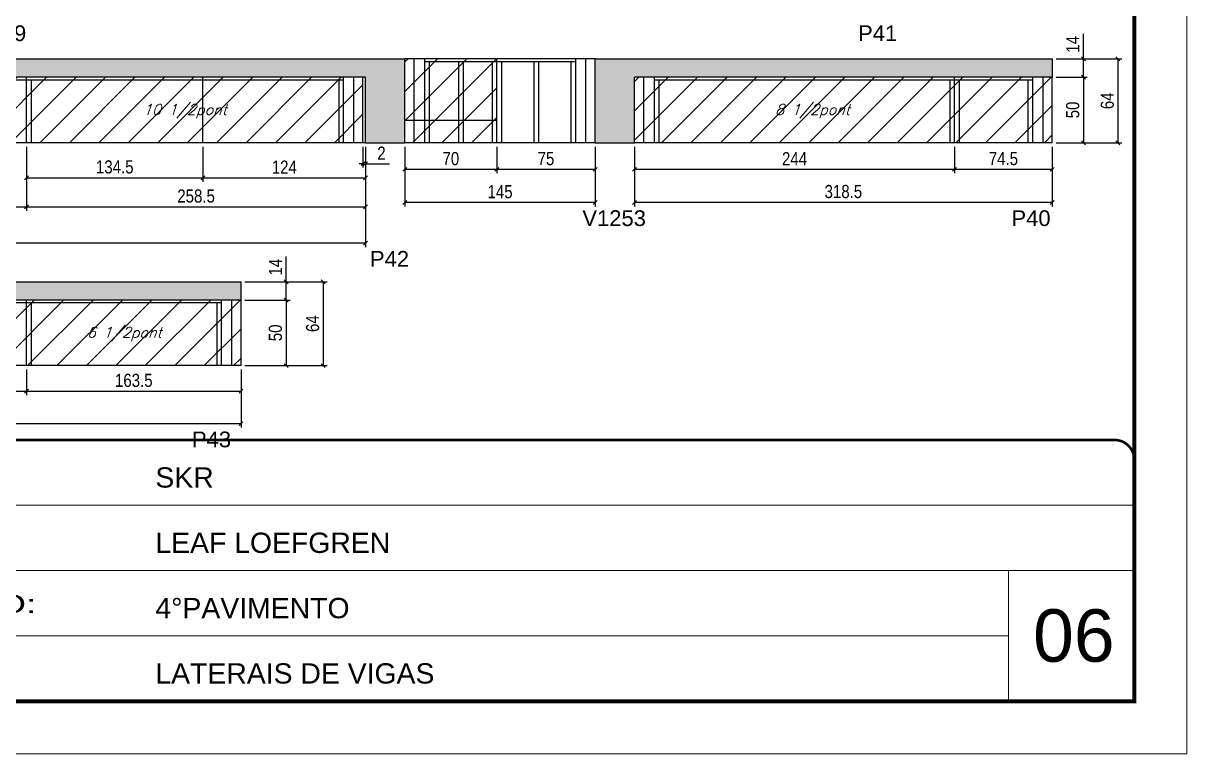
# Model space of a CAD drawing. Extents: x 3309 to 9563, y -2522 to 14608.
# Drawn here: x 5506 to 6393, y 12409 to 12966 of the extents above; entities that cross this region are included whole.
import ezdxf

# ---------------------------------------------------------------- set-up
doc = ezdxf.new("R2010")
doc.units = 0
doc.linetypes.add('CONTINUO', pattern=[0])
doc.linetypes.add('DASHED', pattern=[0.75, 0.5, -0.25])
for name, color, linetype in [('5', 5, 'Continuous'), ('COTA', 241, 'Continuous'), ('Painéis', 200, 'Continuous'), ('SARR_2.2x7', 40, 'Continuous'), ('SARR_3.5x7', 81, 'Continuous'), ('texto', 7, 'Continuous')]:
    doc.layers.add(name, color=color, linetype=linetype)
for name, color, linetype, lineweight in [('CARIMBO', 255, 'Continuous', 9), ('Folhas', 255, 'Continuous', 9), ('Hachura', 251, 'Continuous', 9), ('SARRAFO DE PRESSAO', 251, 'DASHED', 9)]:
    doc.layers.add(name, color=color, linetype=linetype, lineweight=lineweight)
doc.styles.add('ARIAL', font='arial.ttf')
doc.styles.add('COTA TECNICA', font='techl___.ttf', dxfattribs={"height": 10})
doc.styles.add('Romans', font='romans.shx')
doc.styles.get("Standard").update_dxf_attribs({"font": 'arial.ttf'})
doc.styles.add('Tecnologia', font='')
doc.styles.get('Tecnologia').set_extended_font_data('Forgotten Futurist')
doc.dimstyles.new('PAINEL', dxfattribs={"dimtxt": 10, "dimasz": 3, "dimexe": 3, "dimexo": 3, "dimgap": 3, "dimtad": 1, "dimdec": 1, "dimzin": 12, "dimdsep": 46, "dimtxsty": 'COTA TECNICA', "dimblk1": 'OBLIQUE', "dimblk2": 'OBLIQUE', "dimsah": 1, "dimcen": 0.9, "dimclrd": 4, "dimclre": 4, "dimclrt": 240, "dimadec": 1, "dimazin": 3, "dimtfac": 1, "dimtdec": 1, "dimtmove": 0, "dimatfit": 3, "dimfxl": 1, "dimtolj": 1, "dimtzin": 12, "dimarcsym": 0})

# ---------------------------------------------------------------- blocks, each defined once
blk = doc.blocks.new('9999999999')
at = {"color": 30, "linetype": 'CONTINUO'}
for p, q in [((98564.56, 34379.64), (99583.98, 34379.64)), ((98564.56, 34329.83), (99487.98, 34329.83)), ((99583.98, 34329.83), (99487.98, 34329.83)), ((99487.98, 34329.83), (99487.98, 34230.21)), ((98564.56, 34280.02), (99487.98, 34280.02))]:
    blk.add_line(p, q, dxfattribs=at)
at = {"color": 30, "linetype": 'CONTINUO', "const_width": 2}
blk.add_lwpolyline([(99583.98, 34230.21), (99583.98, 34414.45, 0.414214), (99568.98, 34429.45), (98228.98, 34429.45, 0.414214), (98213.98, 34414.45), (98213.98, 34245.21, 0.414214), (98228.98, 34230.21), (99583.98, 34230.21)], format="xyb", dxfattribs=at)
at = {"layer": 'Folhas'}
blk.add_lwpolyline([(98138.98, 34190.21), (99623.98, 34190.21), (99623.98, 35240.21), (98138.98, 35240.21)], close=True, dxfattribs=at)
at = {"layer": 'Folhas', "color": 30, "const_width": 3}
blk.add_lwpolyline([(98213.98, 34230.21), (99583.98, 34230.21), (99583.98, 35200.21), (98213.98, 35200.21)], close=True, dxfattribs=at)
at = {"color": 7, "linetype": 'Continuous', "ltscale": 5, "style": 'ARIAL'}
for s, height, p in [('SKR', 15.483, (98837.68, 34393.13)), ('LEAF LOEFGREN', 15.4829, (98837.68, 34343.32)), ('4°PAVIMENTO', 15.4829, (98837.68, 34293.51)), ('LATERAIS DE VIGAS', 15.4829, (98837.68, 34243.7))]:
    blk.add_text(s, height=height, dxfattribs=at).set_placement(p)
at = {"layer": 'Folhas', "color": 7, "style": 'Tecnologia', "width": 1.5}
blk.add_text('PAVIMENTO:', height=14, dxfattribs=at).set_placement((98573.65, 34297.5))
blk = doc.blocks.new('_Oblique')
at = {"color": 0, "linetype": 'ByBlock', "lineweight": -2}
blk.add_line((-0.5, -0.5), (0.5, 0.5), dxfattribs=at)
blk = doc.blocks.new('*D37')
at = {"layer": 'COTA', "color": 4, "linetype": 'ByBlock', "lineweight": -2, "transparency": 16777216}
for p, q in [((5020.36, 12872.14), (5020.36, 12795.63)), ((5766.86, 12872.14), (5766.86, 12795.63)), ((5766.86, 12798.63), (5020.36, 12798.63))]:
    blk.add_line(p, q, dxfattribs=at)
at = {"layer": 'Defpoints', "color": 0, "linetype": 'ByBlock', "transparency": 16777216}
for p in [(5020.36, 12875.14), (5766.86, 12875.14), (5020.36, 12798.63)]:
    blk.add_point(p, dxfattribs=at)
at = {"layer": 'COTA', "color": 4, "linetype": 'ByBlock', "lineweight": -2, "transparency": 16777216, "xscale": 3, "yscale": 3, "zscale": 3, "rotation": 180}
blk.add_blockref('_Oblique', (5020.36, 12798.63), dxfattribs=at)
at = {"layer": 'COTA', "color": 4, "linetype": 'ByBlock', "lineweight": -2, "transparency": 16777216, "xscale": 3, "yscale": 3, "zscale": 3}
blk.add_blockref('_Oblique', (5766.86, 12798.63), dxfattribs=at)
at = {"layer": 'COTA', "color": 240, "linetype": 'ByBlock', "transparency": 16777216, "insert": (5393.61, 12806.74), "char_height": 10, "attachment_point": 5, "style": 'COTA TECNICA'}
blk.add_mtext('\\A1;746.5', dxfattribs=at)
blk = doc.blocks.new('*D36')
at = {"layer": 'COTA', "color": 4, "lineweight": -2, "transparency": 16777216}
for p, q in [((5264.36, 12872.14), (5264.36, 12823.33)), ((5508.36, 12872.14), (5508.36, 12823.33)), ((5264.36, 12826.33), (5508.36, 12826.33))]:
    blk.add_line(p, q, dxfattribs=at)
at = {"layer": 'Defpoints', "color": 0, "transparency": 16777216}
for p in [(5264.36, 12875.14, 0), (5508.36, 12875.14, 0), (5508.36, 12826.33)]:
    blk.add_point(p, dxfattribs=at)
at = {"layer": 'COTA', "color": 4, "lineweight": -2, "transparency": 16777216, "xscale": 3, "yscale": 3, "zscale": 3, "rotation": 180}
blk.add_blockref('_Oblique', (5264.36, 12826.33), dxfattribs=at)
at = {"layer": 'COTA', "color": 4, "lineweight": -2, "transparency": 16777216, "xscale": 3, "yscale": 3, "zscale": 3}
blk.add_blockref('_Oblique', (5508.36, 12826.33), dxfattribs=at)
at = {"layer": 'COTA', "color": 240, "transparency": 16777216, "insert": (5386.36, 12834.41), "char_height": 10, "attachment_point": 5, "style": 'COTA TECNICA'}
blk.add_mtext('\\A1;244', dxfattribs=at)
blk = doc.blocks.new('*D38')
at = {"layer": 'COTA', "color": 4, "lineweight": -2, "transparency": 16777216}
for p, q in [((5508.36, 12872.14), (5508.36, 12823.33)), ((5766.86, 12872.14), (5766.86, 12823.33)), ((5508.36, 12826.33), (5766.86, 12826.33))]:
    blk.add_line(p, q, dxfattribs=at)
at = {"layer": 'Defpoints', "color": 0, "transparency": 16777216}
for p in [(5508.36, 12875.14, 0), (5766.86, 12875.14, 0), (5766.86, 12826.33)]:
    blk.add_point(p, dxfattribs=at)
at = {"layer": 'COTA', "color": 4, "lineweight": -2, "transparency": 16777216, "xscale": 3, "yscale": 3, "zscale": 3, "rotation": 180}
blk.add_blockref('_Oblique', (5508.36, 12826.33), dxfattribs=at)
at = {"layer": 'COTA', "color": 4, "lineweight": -2, "transparency": 16777216, "xscale": 3, "yscale": 3, "zscale": 3}
blk.add_blockref('_Oblique', (5766.86, 12826.33), dxfattribs=at)
at = {"layer": 'COTA', "color": 240, "transparency": 16777216, "insert": (5637.61, 12834.47), "char_height": 10, "attachment_point": 5, "style": 'COTA TECNICA'}
blk.add_mtext('\\A1;258.5', dxfattribs=at)
blk = doc.blocks.new('*D39')
at = {"layer": 'COTA', "color": 4, "lineweight": -2, "transparency": 16777216}
for p, q in [((5508.36, 12872.14), (5508.36, 12845.45)), ((5642.86, 12872.14), (5642.86, 12845.45)), ((5508.36, 12848.45), (5642.86, 12848.45))]:
    blk.add_line(p, q, dxfattribs=at)
at = {"layer": 'Defpoints', "color": 0, "transparency": 16777216}
for p in [(5508.36, 12875.14, 0), (5642.86, 12875.14, 0), (5642.86, 12848.45)]:
    blk.add_point(p, dxfattribs=at)
at = {"layer": 'COTA', "color": 4, "lineweight": -2, "transparency": 16777216, "xscale": 3, "yscale": 3, "zscale": 3, "rotation": 180}
blk.add_blockref('_Oblique', (5508.36, 12848.45), dxfattribs=at)
at = {"layer": 'COTA', "color": 4, "lineweight": -2, "transparency": 16777216, "xscale": 3, "yscale": 3, "zscale": 3}
blk.add_blockref('_Oblique', (5642.86, 12848.45), dxfattribs=at)
at = {"layer": 'COTA', "color": 240, "transparency": 16777216, "insert": (5575.61, 12856.67), "char_height": 10, "attachment_point": 5, "style": 'COTA TECNICA'}
blk.add_mtext('\\A1;134.5', dxfattribs=at)
blk = doc.blocks.new('*D40')
at = {"layer": 'COTA', "color": 4, "lineweight": -2, "transparency": 16777216}
for p, q in [((5642.86, 12872.14), (5642.86, 12845.45)), ((5766.86, 12872.14), (5766.86, 12845.45)), ((5642.86, 12848.45), (5766.86, 12848.45))]:
    blk.add_line(p, q, dxfattribs=at)
at = {"layer": 'Defpoints', "color": 0, "transparency": 16777216}
for p in [(5642.86, 12875.14, 0), (5766.86, 12875.14, 0), (5766.86, 12848.45)]:
    blk.add_point(p, dxfattribs=at)
at = {"layer": 'COTA', "color": 4, "lineweight": -2, "transparency": 16777216, "xscale": 3, "yscale": 3, "zscale": 3, "rotation": 180}
blk.add_blockref('_Oblique', (5642.86, 12848.45), dxfattribs=at)
at = {"layer": 'COTA', "color": 4, "lineweight": -2, "transparency": 16777216, "xscale": 3, "yscale": 3, "zscale": 3}
blk.add_blockref('_Oblique', (5766.86, 12848.45), dxfattribs=at)
at = {"layer": 'COTA', "color": 240, "transparency": 16777216, "insert": (5704.86, 12856.53), "char_height": 10, "attachment_point": 5, "style": 'COTA TECNICA'}
blk.add_mtext('\\A1;124', dxfattribs=at)
blk = doc.blocks.new('*D44')
at = {"layer": 'COTA', "color": 4, "linetype": 'ByBlock', "lineweight": -2, "transparency": 16777216}
for p, q in [((5020.36, 12702.2), (5020.36, 12657.95)), ((5671.86, 12702.2), (5671.86, 12657.95)), ((5671.86, 12660.95), (5020.36, 12660.95))]:
    blk.add_line(p, q, dxfattribs=at)
at = {"layer": 'Defpoints', "color": 0, "linetype": 'ByBlock', "transparency": 16777216}
for p in [(5020.36, 12705.2), (5671.86, 12705.2), (5020.36, 12660.95)]:
    blk.add_point(p, dxfattribs=at)
at = {"layer": 'COTA', "color": 4, "linetype": 'ByBlock', "lineweight": -2, "transparency": 16777216, "xscale": 3, "yscale": 3, "zscale": 3, "rotation": 180}
blk.add_blockref('_Oblique', (5020.36, 12660.95), dxfattribs=at)
at = {"layer": 'COTA', "color": 4, "linetype": 'ByBlock', "lineweight": -2, "transparency": 16777216, "xscale": 3, "yscale": 3, "zscale": 3}
blk.add_blockref('_Oblique', (5671.86, 12660.95), dxfattribs=at)
at = {"layer": 'COTA', "color": 240, "linetype": 'ByBlock', "transparency": 16777216, "insert": (5346.11, 12669.06), "char_height": 10, "attachment_point": 5, "style": 'COTA TECNICA'}
blk.add_mtext('\\A1;651.5', dxfattribs=at)
blk = doc.blocks.new('*D42')
at = {"layer": 'COTA', "color": 4, "lineweight": -2, "transparency": 16777216}
for p, q in [((5264.36, 12702.2), (5264.36, 12682.68)), ((5508.36, 12702.2), (5508.36, 12682.68)), ((5264.36, 12685.68), (5508.36, 12685.68))]:
    blk.add_line(p, q, dxfattribs=at)
at = {"layer": 'Defpoints', "color": 0, "transparency": 16777216}
for p in [(5264.36, 12705.2, 0), (5508.36, 12705.2, 0), (5508.36, 12685.68)]:
    blk.add_point(p, dxfattribs=at)
at = {"layer": 'COTA', "color": 4, "lineweight": -2, "transparency": 16777216, "xscale": 3, "yscale": 3, "zscale": 3, "rotation": 180}
blk.add_blockref('_Oblique', (5264.36, 12685.68), dxfattribs=at)
at = {"layer": 'COTA', "color": 4, "lineweight": -2, "transparency": 16777216, "xscale": 3, "yscale": 3, "zscale": 3}
blk.add_blockref('_Oblique', (5508.36, 12685.68), dxfattribs=at)
at = {"layer": 'COTA', "color": 240, "transparency": 16777216, "insert": (5386.36, 12693.75), "char_height": 10, "attachment_point": 5, "style": 'COTA TECNICA'}
blk.add_mtext('\\A1;244', dxfattribs=at)
blk = doc.blocks.new('*D43')
at = {"layer": 'COTA', "color": 4, "lineweight": -2, "transparency": 16777216}
for p, q in [((5674.86, 12769.2), (5737.58, 12769.2)), ((5734.58, 12769.2), (5734.58, 12705.2)), ((5674.86, 12705.2), (5737.58, 12705.2))]:
    blk.add_line(p, q, dxfattribs=at)
at = {"layer": 'Defpoints', "color": 0, "transparency": 16777216}
for p in [(5671.86, 12769.2, 0), (5671.86, 12705.2, 0), (5734.58, 12705.2)]:
    blk.add_point(p, dxfattribs=at)
at = {"layer": 'COTA', "color": 4, "lineweight": -2, "transparency": 16777216, "xscale": 3, "yscale": 3, "zscale": 3}
for p, rotation in [((5734.58, 12769.2), 90), ((5734.58, 12705.2), 270)]:
    blk.add_blockref('_Oblique', p, dxfattribs=dict(at, rotation=rotation))
at = {"layer": 'COTA', "color": 240, "transparency": 16777216, "insert": (5726.48, 12737.2), "char_height": 10, "attachment_point": 5, "rotation": 90, "style": 'COTA TECNICA'}
blk.add_mtext('\\A1;64', dxfattribs=at)
blk = doc.blocks.new('*D45')
at = {"layer": 'COTA', "color": 4, "lineweight": -2, "transparency": 16777216}
for p, q in [((5508.36, 12702.2), (5508.36, 12682.68)), ((5671.86, 12702.2), (5671.86, 12682.68)), ((5508.36, 12685.68), (5671.86, 12685.68))]:
    blk.add_line(p, q, dxfattribs=at)
at = {"layer": 'Defpoints', "color": 0, "transparency": 16777216}
for p in [(5508.36, 12705.2, 0), (5671.86, 12705.2, 0), (5671.86, 12685.68)]:
    blk.add_point(p, dxfattribs=at)
at = {"layer": 'COTA', "color": 4, "lineweight": -2, "transparency": 16777216, "xscale": 3, "yscale": 3, "zscale": 3, "rotation": 180}
blk.add_blockref('_Oblique', (5508.36, 12685.68), dxfattribs=at)
at = {"layer": 'COTA', "color": 4, "lineweight": -2, "transparency": 16777216, "xscale": 3, "yscale": 3, "zscale": 3}
blk.add_blockref('_Oblique', (5671.86, 12685.68), dxfattribs=at)
at = {"layer": 'COTA', "color": 240, "transparency": 16777216, "insert": (5590.11, 12693.9), "char_height": 10, "attachment_point": 5, "style": 'COTA TECNICA'}
blk.add_mtext('\\A1;163.5', dxfattribs=at)
blk = doc.blocks.new('*D46')
at = {"layer": 'COTA', "color": 4, "lineweight": -2, "transparency": 16777216}
for p, q in [((5674.86, 12755.2), (5709.22, 12755.2)), ((5706.22, 12755.2), (5706.22, 12705.2)), ((5674.86, 12705.2), (5709.22, 12705.2))]:
    blk.add_line(p, q, dxfattribs=at)
at = {"layer": 'Defpoints', "color": 0, "transparency": 16777216}
for p in [(5671.86, 12755.2, 0), (5671.86, 12705.2, 0), (5706.22, 12705.2)]:
    blk.add_point(p, dxfattribs=at)
at = {"layer": 'COTA', "color": 4, "lineweight": -2, "transparency": 16777216, "xscale": 3, "yscale": 3, "zscale": 3}
for p, rotation in [((5706.22, 12755.2), 90), ((5706.22, 12705.2), 270)]:
    blk.add_blockref('_Oblique', p, dxfattribs=dict(at, rotation=rotation))
at = {"layer": 'COTA', "color": 240, "transparency": 16777216, "insert": (5698.11, 12730.2), "char_height": 10, "attachment_point": 5, "rotation": 90, "style": 'COTA TECNICA'}
blk.add_mtext('\\A1;50', dxfattribs=at)
blk = doc.blocks.new('*D47')
at = {"layer": 'COTA', "color": 4, "lineweight": -2, "transparency": 16777216}
for p, q in [((5706.22, 12769.2), (5706.22, 12788.32)), ((5674.86, 12769.2), (5709.22, 12769.2)), ((5706.22, 12755.2), (5706.22, 12769.2)), ((5674.86, 12755.2), (5709.22, 12755.2))]:
    blk.add_line(p, q, dxfattribs=at)
at = {"layer": 'Defpoints', "color": 0, "transparency": 16777216}
for p in [(5671.86, 12769.2, 0), (5706.22, 12769.2), (5671.86, 12755.2, 0)]:
    blk.add_point(p, dxfattribs=at)
at = {"layer": 'COTA', "color": 4, "lineweight": -2, "transparency": 16777216, "xscale": 3, "yscale": 3, "zscale": 3}
for p, rotation in [((5706.22, 12769.2), 90), ((5706.22, 12755.2), 270)]:
    blk.add_blockref('_Oblique', p, dxfattribs=dict(at, rotation=rotation))
at = {"layer": 'COTA', "color": 240, "transparency": 16777216, "insert": (5698.14, 12780.26), "char_height": 10, "attachment_point": 5, "rotation": 90, "style": 'COTA TECNICA'}
blk.add_mtext('\\A1;14', dxfattribs=at)
blk = doc.blocks.new('*D2454')
at = {"layer": 'COTA', "color": 4, "linetype": 'ByBlock', "lineweight": -2, "transparency": 16777216}
for p, q in [((5796.86, 12872.14), (5796.86, 12826.65)), ((5941.86, 12872.14), (5941.86, 12826.65)), ((5941.86, 12829.65), (5796.86, 12829.65))]:
    blk.add_line(p, q, dxfattribs=at)
at = {"layer": 'Defpoints', "color": 0, "linetype": 'ByBlock', "transparency": 16777216}
for p in [(5796.86, 12875.14), (5941.86, 12875.14), (5796.86, 12829.65)]:
    blk.add_point(p, dxfattribs=at)
at = {"layer": 'COTA', "color": 4, "linetype": 'ByBlock', "lineweight": -2, "transparency": 16777216, "xscale": 3, "yscale": 3, "zscale": 3, "rotation": 180}
blk.add_blockref('_Oblique', (5796.86, 12829.65), dxfattribs=at)
at = {"layer": 'COTA', "color": 4, "linetype": 'ByBlock', "lineweight": -2, "transparency": 16777216, "xscale": 3, "yscale": 3, "zscale": 3}
blk.add_blockref('_Oblique', (5941.86, 12829.65), dxfattribs=at)
at = {"layer": 'COTA', "color": 240, "linetype": 'ByBlock', "transparency": 16777216, "insert": (5869.36, 12837.76), "char_height": 10, "attachment_point": 5, "style": 'COTA TECNICA'}
blk.add_mtext('\\A1;145', dxfattribs=at)
blk = doc.blocks.new('*D2455')
at = {"layer": 'COTA', "color": 4, "lineweight": -2, "transparency": 16777216}
for p, q in [((5796.86, 12872.14), (5796.86, 12851.9)), ((5866.86, 12872.14), (5866.86, 12851.9)), ((5796.86, 12854.9), (5866.86, 12854.9))]:
    blk.add_line(p, q, dxfattribs=at)
at = {"layer": 'Defpoints', "color": 0, "transparency": 16777216}
for p in [(5796.86, 12875.14), (5866.86, 12875.14), (5866.86, 12854.9)]:
    blk.add_point(p, dxfattribs=at)
at = {"layer": 'COTA', "color": 4, "lineweight": -2, "transparency": 16777216, "xscale": 3, "yscale": 3, "zscale": 3, "rotation": 180}
blk.add_blockref('_Oblique', (5796.86, 12854.9), dxfattribs=at)
at = {"layer": 'COTA', "color": 4, "lineweight": -2, "transparency": 16777216, "xscale": 3, "yscale": 3, "zscale": 3}
blk.add_blockref('_Oblique', (5866.86, 12854.9), dxfattribs=at)
at = {"layer": 'COTA', "color": 240, "transparency": 16777216, "insert": (5831.86, 12863), "char_height": 10, "attachment_point": 5, "style": 'COTA TECNICA'}
blk.add_mtext('\\A1;70', dxfattribs=at)
blk = doc.blocks.new('*D2456')
at = {"layer": 'COTA', "color": 4, "lineweight": -2, "transparency": 16777216}
for p, q in [((5866.86, 12872.14), (5866.86, 12851.9)), ((5941.86, 12872.14), (5941.86, 12851.9)), ((5866.86, 12854.9), (5941.86, 12854.9))]:
    blk.add_line(p, q, dxfattribs=at)
at = {"layer": 'Defpoints', "color": 0, "transparency": 16777216}
for p in [(5866.86, 12875.14), (5941.86, 12875.14), (5941.86, 12854.9)]:
    blk.add_point(p, dxfattribs=at)
at = {"layer": 'COTA', "color": 4, "lineweight": -2, "transparency": 16777216, "xscale": 3, "yscale": 3, "zscale": 3, "rotation": 180}
blk.add_blockref('_Oblique', (5866.86, 12854.9), dxfattribs=at)
at = {"layer": 'COTA', "color": 4, "lineweight": -2, "transparency": 16777216, "xscale": 3, "yscale": 3, "zscale": 3}
blk.add_blockref('_Oblique', (5941.86, 12854.9), dxfattribs=at)
at = {"layer": 'COTA', "color": 240, "transparency": 16777216, "insert": (5904.36, 12863.01), "char_height": 10, "attachment_point": 5, "style": 'COTA TECNICA'}
blk.add_mtext('\\A1;75', dxfattribs=at)
blk = doc.blocks.new('*D2457')
at = {"layer": 'COTA', "color": 4, "linetype": 'ByBlock', "lineweight": -2, "transparency": 16777216}
for p, q in [((5971.86, 12872.14), (5971.86, 12826.65)), ((6290.32, 12872.14), (6290.32, 12826.65)), ((6290.32, 12829.65), (5971.86, 12829.65))]:
    blk.add_line(p, q, dxfattribs=at)
at = {"layer": 'Defpoints', "color": 0, "linetype": 'ByBlock', "transparency": 16777216}
for p in [(5971.86, 12875.14), (6290.32, 12875.14), (5971.86, 12829.65)]:
    blk.add_point(p, dxfattribs=at)
at = {"layer": 'COTA', "color": 4, "linetype": 'ByBlock', "lineweight": -2, "transparency": 16777216, "xscale": 3, "yscale": 3, "zscale": 3, "rotation": 180}
blk.add_blockref('_Oblique', (5971.86, 12829.65), dxfattribs=at)
at = {"layer": 'COTA', "color": 4, "linetype": 'ByBlock', "lineweight": -2, "transparency": 16777216, "xscale": 3, "yscale": 3, "zscale": 3}
blk.add_blockref('_Oblique', (6290.32, 12829.65), dxfattribs=at)
at = {"layer": 'COTA', "color": 240, "linetype": 'ByBlock', "transparency": 16777216, "insert": (6131.09, 12837.89), "char_height": 10, "attachment_point": 5, "style": 'COTA TECNICA'}
blk.add_mtext('\\A1;318.5', dxfattribs=at)
blk = doc.blocks.new('*D2458')
at = {"layer": 'COTA', "color": 4, "lineweight": -2, "transparency": 16777216}
for p, q in [((5971.86, 12872.14), (5971.86, 12851.9)), ((6215.86, 12872.14), (6215.86, 12851.9)), ((5971.86, 12854.9), (6215.86, 12854.9))]:
    blk.add_line(p, q, dxfattribs=at)
at = {"layer": 'Defpoints', "color": 0, "transparency": 16777216}
for p in [(5971.86, 12875.14), (6215.86, 12875.14), (6215.86, 12854.9)]:
    blk.add_point(p, dxfattribs=at)
at = {"layer": 'COTA', "color": 4, "lineweight": -2, "transparency": 16777216, "xscale": 3, "yscale": 3, "zscale": 3, "rotation": 180}
blk.add_blockref('_Oblique', (5971.86, 12854.9), dxfattribs=at)
at = {"layer": 'COTA', "color": 4, "lineweight": -2, "transparency": 16777216, "xscale": 3, "yscale": 3, "zscale": 3}
blk.add_blockref('_Oblique', (6215.86, 12854.9), dxfattribs=at)
at = {"layer": 'COTA', "color": 240, "transparency": 16777216, "insert": (6093.86, 12862.97), "char_height": 10, "attachment_point": 5, "style": 'COTA TECNICA'}
blk.add_mtext('\\A1;244', dxfattribs=at)
blk = doc.blocks.new('*D2459')
at = {"layer": 'COTA', "color": 4, "lineweight": -2, "transparency": 16777216}
for p, q in [((6215.86, 12872.14), (6215.86, 12851.9)), ((6290.32, 12872.14), (6290.32, 12851.9)), ((6215.86, 12854.9), (6290.32, 12854.9))]:
    blk.add_line(p, q, dxfattribs=at)
at = {"layer": 'Defpoints', "color": 0, "transparency": 16777216}
for p in [(6215.86, 12875.14), (6290.32, 12875.14), (6290.32, 12854.9)]:
    blk.add_point(p, dxfattribs=at)
at = {"layer": 'COTA', "color": 4, "lineweight": -2, "transparency": 16777216, "xscale": 3, "yscale": 3, "zscale": 3, "rotation": 180}
blk.add_blockref('_Oblique', (6215.86, 12854.9), dxfattribs=at)
at = {"layer": 'COTA', "color": 4, "lineweight": -2, "transparency": 16777216, "xscale": 3, "yscale": 3, "zscale": 3}
blk.add_blockref('_Oblique', (6290.32, 12854.9), dxfattribs=at)
at = {"layer": 'COTA', "color": 240, "transparency": 16777216, "insert": (6253.09, 12863.01), "char_height": 10, "attachment_point": 5, "style": 'COTA TECNICA'}
blk.add_mtext('\\A1;74.5', dxfattribs=at)
blk = doc.blocks.new('*D2451')
at = {"layer": 'COTA', "color": 4, "lineweight": -2, "transparency": 16777216}
for p, q in [((6293.32, 12939.14), (6343.44, 12939.14)), ((6340.44, 12939.14), (6340.44, 12875.14)), ((6293.32, 12875.14), (6343.44, 12875.14))]:
    blk.add_line(p, q, dxfattribs=at)
at = {"layer": 'Defpoints', "color": 0, "transparency": 16777216}
for p in [(6290.32, 12939.14, 0), (6290.32, 12875.14, 0), (6340.44, 12875.14)]:
    blk.add_point(p, dxfattribs=at)
at = {"layer": 'COTA', "color": 4, "lineweight": -2, "transparency": 16777216, "xscale": 3, "yscale": 3, "zscale": 3}
for p, rotation in [((6340.44, 12939.14), 90), ((6340.44, 12875.14), 270)]:
    blk.add_blockref('_Oblique', p, dxfattribs=dict(at, rotation=rotation))
at = {"layer": 'COTA', "color": 240, "transparency": 16777216, "insert": (6332.34, 12907.14), "char_height": 10, "attachment_point": 5, "rotation": 90, "style": 'COTA TECNICA'}
blk.add_mtext('\\A1;64', dxfattribs=at)
blk = doc.blocks.new('*D2452')
at = {"layer": 'COTA', "color": 4, "lineweight": -2, "transparency": 16777216}
for p, q in [((6293.32, 12925.14), (6317.08, 12925.14)), ((6314.08, 12925.14), (6314.08, 12875.14)), ((6293.32, 12875.14), (6317.08, 12875.14))]:
    blk.add_line(p, q, dxfattribs=at)
at = {"layer": 'Defpoints', "color": 0, "transparency": 16777216}
for p in [(6290.32, 12925.14, 0), (6290.32, 12875.14, 0), (6314.08, 12875.14)]:
    blk.add_point(p, dxfattribs=at)
at = {"layer": 'COTA', "color": 4, "lineweight": -2, "transparency": 16777216, "xscale": 3, "yscale": 3, "zscale": 3}
for p, rotation in [((6314.08, 12925.14), 90), ((6314.08, 12875.14), 270)]:
    blk.add_blockref('_Oblique', p, dxfattribs=dict(at, rotation=rotation))
at = {"layer": 'COTA', "color": 240, "transparency": 16777216, "insert": (6305.97, 12900.14), "char_height": 10, "attachment_point": 5, "rotation": 90, "style": 'COTA TECNICA'}
blk.add_mtext('\\A1;50', dxfattribs=at)
blk = doc.blocks.new('*D2453')
at = {"layer": 'COTA', "color": 4, "lineweight": -2, "transparency": 16777216}
for p, q in [((6314.08, 12939.14), (6314.08, 12958.26)), ((6293.32, 12939.14), (6317.08, 12939.14)), ((6314.08, 12925.14), (6314.08, 12939.14)), ((6293.32, 12925.14), (6317.08, 12925.14))]:
    blk.add_line(p, q, dxfattribs=at)
at = {"layer": 'Defpoints', "color": 0, "transparency": 16777216}
for p in [(6290.32, 12939.14, 0), (6314.08, 12939.14), (6290.32, 12925.14, 0)]:
    blk.add_point(p, dxfattribs=at)
at = {"layer": 'COTA', "color": 4, "lineweight": -2, "transparency": 16777216, "xscale": 3, "yscale": 3, "zscale": 3}
for p, rotation in [((6314.08, 12939.14), 90), ((6314.08, 12925.14), 270)]:
    blk.add_blockref('_Oblique', p, dxfattribs=dict(at, rotation=rotation))
at = {"layer": 'COTA', "color": 240, "transparency": 16777216, "insert": (6306.01, 12950.2), "char_height": 10, "attachment_point": 5, "rotation": 90, "style": 'COTA TECNICA'}
blk.add_mtext('\\A1;14', dxfattribs=at)
blk = doc.blocks.new('*D2791')
at = {"layer": 'COTA', "color": 4, "lineweight": -2, "transparency": 16777216}
for p, q in [((5764.86, 12872.14), (5764.86, 12856.19)), ((5766.86, 12872.14), (5766.86, 12856.19)), ((5764.86, 12859.19), (5761.86, 12859.19)), ((5764.86, 12859.19), (5766.86, 12859.19)), ((5766.86, 12859.19), (5784.97, 12859.19))]:
    blk.add_line(p, q, dxfattribs=at)
at = {"layer": 'Defpoints', "color": 0, "transparency": 16777216}
for p in [(5764.86, 12875.14, 0), (5766.86, 12875.14, 0), (5766.86, 12859.19)]:
    blk.add_point(p, dxfattribs=at)
at = {"layer": 'COTA', "color": 4, "lineweight": -2, "transparency": 16777216, "xscale": 3, "yscale": 3, "zscale": 3}
blk.add_blockref('_Oblique', (5764.86, 12859.19), dxfattribs=at)
at = {"layer": 'COTA', "color": 4, "lineweight": -2, "transparency": 16777216, "xscale": 3, "yscale": 3, "zscale": 3, "rotation": 180}
blk.add_blockref('_Oblique', (5766.86, 12859.19), dxfattribs=at)
at = {"layer": 'COTA', "color": 240, "transparency": 16777216, "insert": (5778.92, 12867.19), "char_height": 10, "attachment_point": 5, "style": 'COTA TECNICA'}
blk.add_mtext('\\A1;2', dxfattribs=at)

msp = doc.modelspace()

# ---------------------------------------------------------------- hatches: boundary and pattern name
at = {"layer": 'COTA'}
h = msp.add_hatch(dxfattribs=at)
h.set_pattern_fill('AR-CONC', color=256, scale=0.03)
h.set_pattern_definition([(50, (0, 25.06), (5.46554, -0.4781726), [0.5715, -6.2865]), (355, (0, 25.06), (-1.0573026, 5.7317054), [0.4572, -5.0292175]), (100.451445, (0.4555, 25.02), (4.4082374, 5.2535326), [0.4857003, -5.3427073]), (46.1842, (0, 26.584), (8.1323712, -1.2612698), [0.85725, -9.42975]), (96.63556, (0.678, 26.479), (7.122124, 7.4227837), [0.7285507, -8.014068]), (351.18415, (0, 26.584), (7.122124, 7.4227837), [0.685799, -7.543792]), (21, (0.762, 26.203), (4.5484317, -3.067956), [0.5715, -6.2865]), (326, (0.762, 26.203), (1.8540609, 5.525639), [0.4572, -5.0292]), (71.451445, (1.141, 25.9473), (6.4024926, 2.457683), [0.4857003, -5.3426981]), (37.5, (0, 25.06), (0.0926581, 2.53665117), [0, -4.96824, 0, -5.1054, 0, -5.04825]), (7.5, (0, 25.06), (2.0045899, 3.00541724), [0, -2.91084, 0, -4.85394, 0, -1.92405]), (327.5, (-1.6993, 25.06), (4.06771786, -0.17186232), [0, -1.905, 0, -5.9436, 0, -7.8867]), (317.5, (-2.4613, 25.06), (4.4438754, 0.7627947), [0, -2.4765, 0, -3.94716, 0, -5.6007])])
h.paths.add_polyline_path([(5766.86, 12875.14), (5796.86, 12875.14), (5796.86, 12939.14), (5020.36, 12939.14), (5020.36, 12925.14), (5766.86, 12925.14)])
h = msp.add_hatch(dxfattribs=at)
h.set_pattern_fill('AR-CONC', color=256, scale=0.03)
h.set_pattern_definition([(50, (-1303.3757, -235.402), (5.4655401, -0.4781726), [0.5715, -6.2865]), (355, (-1303.3757, -235.402), (-1.0573026, 5.7317054), [0.4572, -5.0292175]), (100.451445, (-1302.92, -235.4417), (4.4082374, 5.2535326), [0.4857003, -5.3427073]), (46.1842, (-1303.376, -233.878), (8.1323712, -1.2612698), [0.85725, -9.42975]), (96.63556, (-1302.698, -233.983), (7.122124, 7.4227837), [0.7285507, -8.0140682]), (351.18415, (-1303.376, -233.878), (7.122124, 7.4227837), [0.685799, -7.543792]), (21, (-1302.6137, -234.259), (4.5484317, -3.067956), [0.5715, -6.2865]), (326, (-1302.6137, -234.259), (1.8540609, 5.525639), [0.4572, -5.0292]), (71.451445, (-1302.2346, -234.5145), (6.4024926, 2.457683), [0.4857003, -5.3426981]), (37.5, (-1303.3757, -235.4018), (0.0926581, 2.53665117), [0, -4.96824, 0, -5.1054, 0, -5.04825]), (7.5, (-1303.3757, -235.4018), (2.00458988, 3.00541724), [0, -2.91084, 0, -4.85394, 0, -1.92405]), (327.5, (-1305.075, -235.4018), (4.06771786, -0.17186232), [0, -1.905, 0, -5.9436, 0, -7.8867]), (317.5, (-1305.837, -235.4018), (4.4438754, 0.7627947), [0, -2.4765, 0, -3.94716, 0, -5.6007])])
h.paths.add_polyline_path([(5941.86, 12875.14), (5971.86, 12875.14), (5971.86, 12925.14), (6290.32, 12925.14), (6290.32, 12939.14), (5941.86, 12939.14)])
h = msp.add_hatch(dxfattribs=at)
h.set_pattern_fill('AR-CONC', color=256, scale=0.03)
h.set_pattern_definition([(50, (-1906.382, -506.8033), (5.4655401, -0.4781726), [0.5715, -6.2865]), (355, (-1906.382, -506.8033), (-1.0573026, 5.7317054), [0.4572, -5.0292175]), (100.451445, (-1905.9267, -506.843), (4.4082374, 5.2535326), [0.4857003, -5.3427073]), (46.1842, (-1906.382, -505.279), (8.1323712, -1.2612698), [0.85725, -9.42975]), (96.63556, (-1905.7045, -505.384), (7.122124, 7.4227837), [0.7285507, -8.0140682]), (351.18415, (-1906.382, -505.279), (7.122124, 7.4227837), [0.685799, -7.543792]), (21, (-1905.62, -505.6603), (4.5484317, -3.067956), [0.5715, -6.2865]), (326, (-1905.62, -505.6603), (1.8540609, 5.525639), [0.4572, -5.0292]), (71.451445, (-1905.241, -505.916), (6.4024926, 2.457683), [0.4857003, -5.3426981]), (37.5, (-1906.3822, -506.8033), (0.0926581, 2.53665117), [0, -4.96824, 0, -5.1054, 0, -5.04825]), (7.5, (-1906.3822, -506.8033), (2.00458988, 3.00541724), [0, -2.91084, 0, -4.85394, 0, -1.92405]), (327.5, (-1908.0815, -506.8033), (4.06771786, -0.17186232), [0, -1.905, 0, -5.9436, 0, -7.8867]), (317.5, (-1908.8435, -506.8033), (4.44387544, 0.7627947), [0, -2.4765, 0, -3.94716, 0, -5.6007])])
h.paths.add_polyline_path([(5671.86, 12755.2), (5671.86, 12769.2), (5020.36, 12769.2), (5020.36, 12755.2)])
at = {"layer": 'Hachura'}
h = msp.add_hatch(dxfattribs=at)
h.set_pattern_fill('ANSI31', color=256, scale=5)
h.set_pattern_definition([(45, (2, 25.06), (-11.22532, 11.22532), [])])
h.paths.add_polyline_path([(5866.86, 12939.14), (5796.86, 12939.14), (5796.86, 12892.14), (5866.86, 12892.14)])
h.paths.add_polyline_path([(5866.86, 12892.14), (5796.86, 12892.14), (5796.86, 12875.14), (5866.86, 12875.14)])
h = msp.add_hatch(dxfattribs=at)
h.set_pattern_fill('ANSI31', color=256, scale=5)
h.set_pattern_definition([(45, (-2084.876, -430.757), (-11.22532, 11.22532), [])])
h.paths.add_polyline_path([(5264.36, 12925.14), (5020.36, 12925.14), (5020.36, 12875.14), (5264.36, 12875.14)])
h.paths.add_polyline_path([(5508.36, 12925.14), (5264.36, 12925.14), (5264.36, 12875.14), (5508.36, 12875.14)])
h.paths.add_polyline_path([(5642.86, 12925.14), (5508.36, 12925.14), (5508.36, 12875.14), (5642.86, 12875.14)])
h.paths.add_polyline_path([(5764.86, 12925.14), (5642.86, 12925.14), (5642.86, 12875.14), (5764.86, 12875.14)])
h = msp.add_hatch(dxfattribs=at)
h.set_pattern_fill('ANSI31', color=256, scale=5)
h.set_pattern_definition([(45, (-1303.376, -235.402), (-11.22532, 11.22532), [])])
h.paths.add_polyline_path([(6215.86, 12925.14), (5971.86, 12925.14), (5971.86, 12875.14), (6215.86, 12875.14)])
h.paths.add_polyline_path([(6290.32, 12925.14), (6215.86, 12925.14), (6215.86, 12875.14), (6290.32, 12875.14)])
h = msp.add_hatch(dxfattribs=at)
h.set_pattern_fill('ANSI31', color=256, scale=5)
h.set_pattern_definition([(45, (-2084.876, -231.981), (-11.22532, 11.22532), [])])
h.paths.add_polyline_path([(5264.36, 12755.2), (5020.36, 12755.2), (5020.36, 12705.2), (5264.36, 12705.2)])
h.paths.add_polyline_path([(5508.36, 12755.2), (5264.36, 12755.2), (5264.36, 12705.2), (5508.36, 12705.2)])
h.paths.add_polyline_path([(5671.86, 12755.2), (5508.36, 12755.2), (5508.36, 12705.2), (5671.86, 12705.2)])

# ---------------------------------------------------------------- linework, layer by layer
at = {"layer": 'COTA'}
for p, q in [((5020.36, 12939.14, 0), (5796.86, 12939.14, 0)), ((5941.86, 12939.14, 0), (6290.32, 12939.14, 0)), ((6290.32, 12939.14, 0), (6290.32, 12925.14, 0)), ((5766.86, 12875.14, 0), (5796.86, 12875.14, 0)), ((5941.86, 12875.14, 0), (5971.86, 12875.14, 0)), ((5020.36, 12769.2, 0), (5671.86, 12769.2, 0)), ((5671.86, 12755.2, 0), (5671.86, 12769.2, 0))]:
    msp.add_line(p, q, dxfattribs=at)
at = {"layer": 'Painéis', "linetype": 'ByBlock'}
for p, q in [((5941.86, 12939.14, 0), (5796.86, 12939.14, 0)), ((5796.86, 12875.14, 0), (5796.86, 12939.14, 0)), ((5866.86, 12875.14, 0), (5866.86, 12939.14, 0)), ((5941.86, 12875.14, 0), (5941.86, 12939.14, 0)), ((5766.86, 12925.14, 0), (5020.36, 12925.14, 0)), ((5508.36, 12875.14, 0), (5508.36, 12925.14, 0)), ((5642.86, 12875.14, 0), (5642.86, 12925.14, 0)), ((5764.86, 12875.14, 0), (5764.86, 12925.14, 0)), ((5766.86, 12875.14, 0), (5766.86, 12925.14, 0)), ((6290.32, 12925.14, 0), (5971.86, 12925.14, 0)), ((5971.86, 12875.14, 0), (5971.86, 12925.14, 0)), ((6215.86, 12875.14, 0), (6215.86, 12925.14, 0)), ((6290.32, 12875.14, 0), (6290.32, 12925.14, 0)), ((5866.86, 12892.14, 0), (5796.86, 12892.14, 0)), ((5766.86, 12875.14, 0), (5020.36, 12875.14, 0)), ((5941.86, 12875.14, 0), (5796.86, 12875.14, 0)), ((6290.32, 12875.14, 0), (5971.86, 12875.14, 0)), ((5671.86, 12755.2, 0), (5020.36, 12755.2, 0)), ((5508.36, 12705.2, 0), (5508.36, 12755.2, 0)), ((5671.86, 12705.2, 0), (5671.86, 12755.2, 0)), ((5671.86, 12705.2, 0), (5020.36, 12705.2, 0))]:
    msp.add_line(p, q, dxfattribs=at)
at = {"layer": 'SARR_2.2x7', "linetype": 'Continuous'}
for p, q in [((5803.86, 12875.14, 0), (5803.86, 12939.14, 0)), ((5866.86, 12936.94, 0), (5811.86, 12936.94, 0)), ((5926.86, 12936.94, 0), (5866.86, 12936.94, 0)), ((5934.86, 12875.14, 0), (5934.86, 12939.14, 0)), ((5757.86, 12875.14, 0), (5757.86, 12925.14, 0)), ((5978.86, 12875.14, 0), (5978.86, 12925.14, 0)), ((6283.32, 12875.14, 0), (6283.32, 12925.14, 0)), ((5508.36, 12922.94, 0), (5264.36, 12922.94, 0)), ((5749.86, 12922.94, 0), (5508.36, 12922.94, 0)), ((6215.86, 12922.94, 0), (5986.86, 12922.94, 0)), ((6275.32, 12922.94, 0), (6215.86, 12922.94, 0)), ((5664.86, 12705.2, 0), (5664.86, 12755.2, 0)), ((5508.36, 12753, 0), (5264.36, 12753, 0)), ((5656.86, 12753, 0), (5508.36, 12753, 0))]:
    msp.add_line(p, q, dxfattribs=at)
at = {"layer": 'SARR_3.5x7'}
for p, q in [((5811.86, 12939.14, 0), (5811.86, 12875.14, 0)), ((5815.36, 12936.94, 0), (5815.36, 12875.14, 0)), ((5837.62, 12936.94, 0), (5837.62, 12875.14, 0)), ((5841.12, 12936.94, 0), (5841.12, 12875.14, 0)), ((5863.36, 12936.94, 0), (5863.36, 12875.14, 0)), ((5870.36, 12936.94, 0), (5870.36, 12875.14, 0)), ((5895.12, 12936.94, 0), (5895.12, 12875.14, 0)), ((5898.62, 12936.94, 0), (5898.62, 12875.14, 0)), ((5923.36, 12936.94, 0), (5923.36, 12875.14, 0)), ((5926.86, 12939.14, 0), (5926.86, 12875.14, 0)), ((5749.86, 12925.14, 0), (5749.86, 12875.14, 0)), ((5986.86, 12925.14, 0), (5986.86, 12875.14, 0)), ((6275.32, 12925.14, 0), (6275.32, 12875.14, 0)), ((5511.86, 12922.94, 0), (5511.86, 12875.14, 0)), ((5746.36, 12922.94, 0), (5746.36, 12875.14, 0)), ((5990.36, 12922.94, 0), (5990.36, 12875.14, 0)), ((6212.36, 12922.94, 0), (6212.36, 12875.14, 0)), ((6219.36, 12922.94, 0), (6219.36, 12875.14, 0)), ((6271.82, 12922.94, 0), (6271.82, 12875.14, 0)), ((5656.86, 12755.2, 0), (5656.86, 12705.2, 0)), ((5511.86, 12753, 0), (5511.86, 12705.2, 0)), ((5653.36, 12753, 0), (5653.36, 12705.2, 0))]:
    msp.add_line(p, q, dxfattribs=at)

# ---------------------------------------------------------------- block references
at = {"layer": 'SARRAFO DE PRESSAO', "color": 6, "linetype": 'ByBlock'}
msp.add_blockref('9999999999', (-93231.11, -21780.92), dxfattribs=at)

# ---------------------------------------------------------------- texts
at = {"layer": '5', "linetype": 'Continuous'}
for s, rotation, p in [('P39', 359.99996, (5478.31, 12952.65, 0)), ('P41', 359.99996, (6142.33, 12952.65, 0)), ('V1253', 359.99996, (5932.1, 12811.64, 0)), ('P40', 359.99996, (6259.24, 12811.64, 0)), ('P42', 0.00004, (5770.18, 12780.61, 0)), ('P43', 0.00004, (5634.46, 12642.94, 0))]:
    msp.add_text(s, height=12, rotation=rotation, dxfattribs=at).set_placement(p)
at = {"layer": 'CARIMBO', "style": 'ARIAL'}
msp.add_text('06', height=40, dxfattribs=at).set_placement((6275.73, 12479.43))
at = {"layer": 'texto', "color": 2, "char_height": 8, "attachment_point": 5, "style": 'Romans'}
for s, insert in [('{\\Q19;\\C256;10 1/2pont}', (5629.11, 12899.14, 0)), ('{\\Q19;\\C256;8 1/2pont}', (6107.61, 12899.14, 0)), ('{\\Q19;\\C256;6 1/2pont}', (5582.86, 12729.2, 0))]:
    msp.add_mtext(s, dxfattribs=dict(at, insert=insert))

# ---------------------------------------------------------------- dimensions: what is measured, and where the dimension line sits
at = {"layer": 'COTA'}
for base, p1, p2, picture, middle in [((6314.08, 12939.14), (6290.32, 12925.14, 0), (6290.32, 12939.14, 0), '*D2453', (6306.01, 12950.2)), ((6340.44, 12875.14), (6290.32, 12939.14, 0), (6290.32, 12875.14, 0), '*D2451', (6332.34, 12907.14)), ((6314.08, 12875.14), (6290.32, 12925.14, 0), (6290.32, 12875.14, 0), '*D2452', (6305.97, 12900.14)), ((5706.22, 12769.2), (5671.86, 12755.2, 0), (5671.86, 12769.2, 0), '*D47', (5698.14, 12780.26)), ((5734.58, 12705.2), (5671.86, 12769.2, 0), (5671.86, 12705.2, 0), '*D43', (5726.48, 12737.2)), ((5706.22, 12705.2), (5671.86, 12755.2, 0), (5671.86, 12705.2, 0), '*D46', (5698.11, 12730.2))]:
    dim = msp.add_linear_dim(base=base, p1=p1, p2=p2, angle=90, dimstyle='PAINEL', dxfattribs=at)
    dim.commit()
    dim.dimension.update_dxf_attribs({"geometry": picture, "text_midpoint": middle})
at = {"layer": 'COTA', "linetype": 'ByBlock'}
for base, p1, p2, picture, middle in [((5020.36, 12798.63, 0), (5766.86, 12875.14, 0), (5020.36, 12875.14, 0), '*D37', (5393.61, 12806.74, 0)), ((5796.86, 12829.65, 0), (5941.86, 12875.14, 0), (5796.86, 12875.14, 0), '*D2454', (5869.36, 12837.76, 0)), ((5971.86, 12829.65, 0), (6290.32, 12875.14, 0), (5971.86, 12875.14, 0), '*D2457', (6131.09, 12837.89, 0)), ((5020.36, 12660.95, 0), (5671.86, 12705.2, 0), (5020.36, 12705.2, 0), '*D44', (5346.11, 12669.06, 0))]:
    dim = msp.add_linear_dim(base=base, p1=p1, p2=p2, angle=180, dimstyle='PAINEL', dxfattribs=at)
    dim.commit()
    dim.dimension.update_dxf_attribs({"geometry": picture, "text_midpoint": middle})
at = {"layer": 'COTA'}
for base, p1, p2, picture, middle in [((5508.36, 12826.33), (5264.36, 12875.14, 0), (5508.36, 12875.14, 0), '*D36', (5386.36, 12834.41)), ((5766.86, 12826.33), (5508.36, 12875.14, 0), (5766.86, 12875.14, 0), '*D38', (5637.61, 12834.47)), ((5642.86, 12848.45), (5508.36, 12875.14, 0), (5642.86, 12875.14, 0), '*D39', (5575.61, 12856.67)), ((5766.86, 12859.19), (5764.86, 12875.14, 0), (5766.86, 12875.14, 0), '*D2791', (5778.92, 12867.19)), ((5866.86, 12854.9, 0), (5796.86, 12875.14, 0), (5866.86, 12875.14, 0), '*D2455', (5831.86, 12863, 0)), ((6215.86, 12854.9, 0), (5971.86, 12875.14, 0), (6215.86, 12875.14, 0), '*D2458', (6093.86, 12862.97, 0)), ((5508.36, 12685.68), (5264.36, 12705.2, 0), (5508.36, 12705.2, 0), '*D42', (5386.36, 12693.75)), ((5671.86, 12685.68), (5508.36, 12705.2, 0), (5671.86, 12705.2, 0), '*D45', (5590.11, 12693.9))]:
    dim = msp.add_linear_dim(base=base, p1=p1, p2=p2, dimstyle='PAINEL', dxfattribs=at)
    dim.commit()
    dim.dimension.update_dxf_attribs({"geometry": picture, "text_midpoint": middle})
for base, p1, p2, picture, middle in [((5766.86, 12848.45), (5642.86, 12875.14, 0), (5766.86, 12875.14, 0), '*D40', (5704.86, 12856.53)), ((5941.86, 12854.9, 0), (5866.86, 12875.14, 0), (5941.86, 12875.14, 0), '*D2456', (5904.36, 12863.01, 0)), ((6290.32, 12854.9, 0), (6215.86, 12875.14, 0), (6290.32, 12875.14, 0), '*D2459', (6253.09, 12863.01, 0))]:
    dim = msp.add_linear_dim(base=base, p1=p1, p2=p2, dimstyle='PAINEL', override={"dimtmove": 1}, dxfattribs=at)
    dim.commit()
    dim.dimension.update_dxf_attribs({"geometry": picture, "text_midpoint": middle})

doc.saveas('drawing.dxf')
